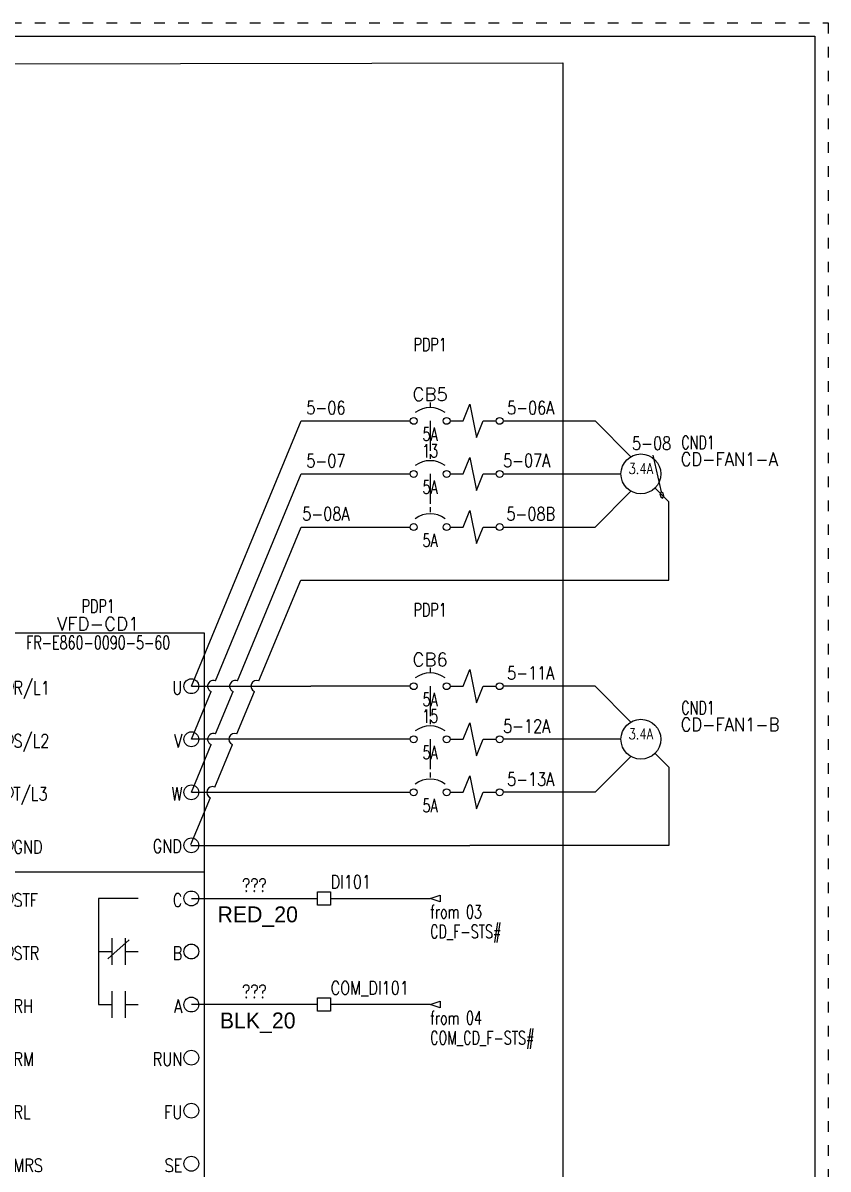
# Model space of a CAD drawing. Header units: inches. Extents: x 0 to 16.2, y 0 to 21.2.
# Drawn here: x 8.66 to 16.25, y 10.45 to 21.25 of the extents above; entities that cross this region are included whole.
import ezdxf
from ezdxf.enums import TextEntityAlignment as Align

# ---------------------------------------------------------------- set-up
doc = ezdxf.new("R2010")
doc.units = ezdxf.units.IN
doc.header["$MEASUREMENT"] = 0
doc.linetypes.add('DOT2', pattern=[0.125, 0, -0.125])
doc.linetypes.add('HIDDEN2', pattern=[0.1875, 0.125, -0.0625])
for name, color, linetype in [('BLK_20', 250, 'Continuous'), ('BRN_8', 46, 'Continuous'), ('DESC', 7, 'Continuous'), ('GRN_14', 76, 'Continuous'), ('LINK', 7, 'Continuous'), ('LOC', 8, 'Continuous'), ('MISC', 7, 'Continuous'), ('ORG_8', 30, 'Continuous'), ('RED_20', 1, 'Continuous'), ('SYMS', 7, 'Continuous'), ('TAGFIXED', 7, 'Continuous'), ('TAGS', 7, 'Continuous'), ('TERMS', 123, 'Continuous'), ('WIREFIXED', 7, 'Continuous'), ('WIRENO', 92, 'Continuous'), ('XREF', 7, 'Continuous'), ('YEL_8', 2, 'Continuous')]:
    doc.layers.add(name, color=color, linetype=linetype)
doc.layers.add('TITLEBLOCK_FRAME', color=7, linetype='DOT2', plot=False)
doc.styles.add('TB_BODY', font='arial.ttf')
doc.styles.add('WD', font='romans.shx')

# ---------------------------------------------------------------- blocks, each defined once
blk = doc.blocks.new('2026 XNNOV portrait EN')
at = {"color": 5}
for p, q in [((0, 21), (16, 21)), ((0, 21), (16, 21)), ((16, 21), (16, 0)), ((16, 21), (16, 0))]:
    blk.add_line(p, q, dxfattribs=at)
at = {"layer": 'TITLEBLOCK_FRAME'}
blk.add_lwpolyline([(-0.125, 21.125), (16.125, 21.125), (16.125, -0.125), (-0.125, -0.125)], close=True, dxfattribs=at)
blk.add_lwpolyline([(-0.125, 21.125), (16.125, 21.125), (16.125, -0.125), (-0.125, -0.125)], close=True, dxfattribs=at)
at = {"color": 7, "style": 'TB_BODY', "flags": 4}
for tag, p in [('N5', (7.597, 1.925)), ('N4', (7.597, 1.575)), ('N3', (7.597, 1.225)), ('N2', (7.597, 0.925)), ('N1', (7.597, 0.575)), ('PAGENO', (5.883, 0.167)), ('SHEETMAX', (6.824, 0.157))]:
    blk.add_attdef(tag, text='', height=0.14, dxfattribs=at).set_placement(p, align=Align.MIDDLE_CENTER)
for tag, height, p in [('DATE5', 0.14, (7.854, 1.925)), ('PAR5', 0.14, (9.104, 1.925)), ('DESCRIPTION5', 0.14, (9.661, 1.925)), ('TITLE1', 0.175, (0.091, 1.57)), ('DATE4', 0.14, (7.854, 1.575)), ('PAR4', 0.14, (9.104, 1.575)), ('DESCRIPTION4', 0.14, (9.661, 1.575)), ('AP.PAR', 0.14, (5.526, 1.365)), ('TITLE2', 0.175, (0.091, 1.306)), ('DATE3', 0.14, (7.854, 1.225)), ('PAR3', 0.14, (9.104, 1.225)), ('DESCRIPTION3', 0.14, (9.661, 1.225)), ('TITLE3', 0.175, (0.091, 1.041)), ('DATE2', 0.14, (7.854, 0.925)), ('PAR2', 0.14, (9.104, 0.925)), ('DESCRIPTION2', 0.14, (9.661, 0.925)), ('DESS.PAR', 0.14, (5.286, 0.642)), ('DATE1', 0.14, (7.854, 0.575)), ('PAR1', 0.14, (9.109, 0.575)), ('DESCRIPTION1', 0.14, (9.645, 0.575)), ('PRJCT', 0.14, (1.193, 0.167)), ('DATE', 0.14, (3.204, 0.179))]:
    blk.add_attdef(tag, text='', height=height, dxfattribs=at).set_placement(p, align=Align.MIDDLE_LEFT)
blk = doc.blocks.new('*U21')
blk.add_circle((0, 0), 0.0699)
blk = doc.blocks.new('*U22')
at = {"color": 0, "linetype": 'ByBlock', "lineweight": -2, "transparency": 16777216}
for p in [(0, 1.5), (0, 1), (0, 0.5), (0, 0)]:
    blk.add_blockref('*U21', p, dxfattribs=at)
blk = doc.blocks.new('*U23')
blk.add_circle((0, 0), 0.0699)
blk = doc.blocks.new('*U24')
at = {"color": 0, "linetype": 'ByBlock', "lineweight": -2, "transparency": 16777216}
for p in [(0, 1.5), (0, 1), (0, 0.5), (0, 0)]:
    blk.add_blockref('*U23', p, dxfattribs=at)
blk = doc.blocks.new('*U25')
blk.add_circle((0, 0), 0.0699)
blk = doc.blocks.new('*U26')
at = {"color": 0, "linetype": 'ByBlock', "lineweight": -2, "transparency": 16777216}
for p in [(0, 7), (0, 6.5), (0, 6), (0, 5.5), (0, 5), (0, 4.5), (0, 4), (0, 3.5), (0, 3), (0, 2.5), (0, 2), (0, 1.5), (0, 1), (0, 0.5), (0, 0)]:
    blk.add_blockref('*U25', p, dxfattribs=at)
blk = doc.blocks.new('*U27')
blk.add_circle((0, 0), 0.0699)
blk = doc.blocks.new('*U28')
at = {"color": 0, "linetype": 'ByBlock', "lineweight": -2, "transparency": 16777216}
for p in [(0, 1), (0, 0.5), (0, 0)]:
    blk.add_blockref('*U27', p, dxfattribs=at)
blk = doc.blocks.new('*U29')
blk.add_circle((0, 0), 0.0699)
blk = doc.blocks.new('*U30')
at = {"color": 0, "linetype": 'ByBlock', "lineweight": -2, "transparency": 16777216}
for p in [(0, 1), (0, 0.5), (0, 0)]:
    blk.add_blockref('*U29', p, dxfattribs=at)
blk = doc.blocks.new('*U31')
blk.add_circle((0, 0), 0.0699)
blk = doc.blocks.new('*U32')
at = {"color": 0, "linetype": 'ByBlock', "lineweight": -2, "transparency": 16777216}
for p in [(0, 0.5), (0, 0)]:
    blk.add_blockref('*U31', p, dxfattribs=at)
blk = doc.blocks.new('*U33')
blk.add_circle((0, 0), 0.0699)
blk = doc.blocks.new('*U34')
at = {"color": 0, "linetype": 'ByBlock', "lineweight": -2, "transparency": 16777216}
for p in [(0, 0.5), (0, 0)]:
    blk.add_blockref('*U33', p, dxfattribs=at)
blk = doc.blocks.new('*U35')
blk.add_circle((0, 0), 0.0699)
blk = doc.blocks.new('*U36')
at = {"color": 0, "linetype": 'ByBlock', "lineweight": -2, "transparency": 16777216}
for p in [(0, 0.5), (0, 0)]:
    blk.add_blockref('*U35', p, dxfattribs=at)
blk = doc.blocks.new('HDV1_FR-E860')
for p, q in [((0, -2.25), (2, -2.25)), ((1.375, -2.5), (1, -2.5)), ((1, -2.5), (1, -3.5)), ((1.289, -2.889), (1.088, -3.068)), ((1.125, -2.875), (1.125, -3.125)), ((1.25, -2.875), (1.25, -3.125)), ((1, -3), (1.125, -3)), ((1.25, -3), (1.375, -3)), ((1.125, -3.375), (1.125, -3.625)), ((1.25, -3.375), (1.25, -3.625)), ((1, -3.5), (1.125, -3.5)), ((1.25, -3.5), (1.375, -3.5))]:
    blk.add_line(p, q)
blk.add_lwpolyline([(0, -10), (2, -10), (2, 0), (0, 0)], close=True)
for name, p in [('*U22', (0.125, -2)), ('*U24', (1.875, -2)), ('*U26', (0.125, -9.5)), ('*U28', (1.875, -3.5)), ('*U30', (1.875, -5)), ('*U32', (1.875, -6.5)), ('*U34', (1.875, -8)), ('*U36', (1.875, -9.5))]:
    blk.add_blockref(name, p)
at = {"style": 'WD', "width": 0.7}
for tag, p in [('LOC', (0.997, 0.192)), ('INST', (1.983, 0.01)), ('XREF', (2.301, 0.004)), ('DESC1', (0.997, -0.152))]:
    blk.add_attdef(tag, text='', height=0.125, dxfattribs=at).set_placement(p, align=Align.CENTER)
at = {"style": 'WD'}
blk.add_attdef('TAG1', text='', height=0.125, dxfattribs=at).set_placement((0.997, 0.025), align=Align.CENTER)
at = {"style": 'WD', "flags": 9}
for tag in ['ASSYCODE', 'MFG', 'CAT']:
    blk.add_attdef(tag, text='', height=0.01, dxfattribs=at).set_placement((0, 0), align=Align.CENTER)
at = {"style": 'WD'}
for tag, p, height, flags in [('FAMILY', (0, 0), 0.01, 9), ('X4TERM01', (0.125, -0.5), 0.005, 1), ('X1TERM20', (1.875, -0.5), 0.005, 1), ('X4TERM02', (0.125, -1), 0.005, 1), ('X1TERM21', (1.875, -1), 0.005, 1), ('X4TERM03', (0.125, -1.5), 0.005, 1), ('X1TERM22', (1.875, -1.5), 0.005, 1), ('X4TERM04', (0.125, -2), 0.005, 1), ('X1TERM23', (1.87, -1.992), 0.005, 1), ('X4TERM05', (0.125, -2.5), 0.005, 1), ('X1TERM24', (1.875, -2.5), 0.005, 1), ('X4TERM06', (0.125, -3), 0.005, 1), ('X1TERM25', (1.875, -3), 0.005, 1), ('X4TERM07', (0.125, -3.5), 0.005, 1), ('X1TERM26', (1.875, -3.5), 0.005, 1), ('X4TERM08', (0.125, -4), 0.005, 1), ('X1TERM27', (1.875, -4), 0.005, 1), ('X4TERM09', (0.125, -4.5), 0.005, 1), ('X1TERM28', (1.875, -4.5), 0.005, 1), ('X4TERM10', (0.125, -5), 0.005, 1), ('X1TERM29', (1.875, -5), 0.005, 1), ('X4TERM11', (0.125, -5.5), 0.005, 1), ('X4TERM12', (0.125, -6), 0.005, 1), ('X1TERM30', (1.875, -6), 0.005, 1), ('X4TERM13', (0.125, -6.5), 0.005, 1), ('X1TERM31', (1.875, -6.5), 0.005, 1), ('X4TERM14', (0.125, -7), 0.005, 1), ('X4TERM15', (0.125, -7.5), 0.005, 1), ('X1TERM32', (1.875, -7.5), 0.005, 1), ('X4TERM16', (0.125, -8), 0.005, 1), ('X1TERM33', (1.875, -8), 0.005, 1), ('X4TERM17', (0.125, -8.5), 0.005, 1), ('X4TERM18', (0.125, -9), 0.005, 1), ('X1TERM34', (1.875, -9), 0.005, 1), ('X4TERM19', (0.125, -9.5), 0.005, 1), ('X1TERM35', (1.875, -9.5), 0.005, 1)]:
    blk.add_attdef(tag, p, '', height=height, dxfattribs=dict(at, flags=flags))
at = {"style": 'WD', "width": 0.8}
for tag, p in [('R/L1', (0.198, -0.515)), ('TERM02', (0.198, -1.015)), ('TERM03', (0.198, -1.515)), ('TERM04', (0.198, -2.015)), ('TERM05', (0.198, -2.515)), ('TERM06', (0.198, -3.015)), ('TERM07', (0.198, -3.515)), ('TERM08', (0.198, -4.015)), ('TERM09', (0.198, -4.515)), ('TERM10', (0.198, -5.015)), ('TERM11', (0.198, -5.515)), ('TERM12', (0.198, -6.015)), ('TERM13', (0.198, -6.515)), ('TERM14', (0.198, -7.015)), ('TERM15', (0.198, -7.515)), ('10(+5V)', (0.198, -8.015)), ('TERM17', (0.198, -8.515)), ('TERM18', (0.198, -9.015)), ('TERM19', (0.198, -9.515))]:
    blk.add_attdef(tag, text='', height=0.125, dxfattribs=at).set_placement(p, align=Align.MIDDLE_LEFT)
for tag, p in [('TERM20', (1.79, -0.515)), ('TERM21', (1.79, -1.015)), ('TERM22', (1.79, -1.515)), ('TERM23', (1.785, -2.007)), ('TERM24', (1.79, -2.515)), ('TERM25', (1.79, -3.015)), ('TERM26', (1.79, -3.515)), ('TERM27', (1.79, -4.015)), ('TERM28', (1.79, -4.515)), ('TERM29', (1.79, -5.015)), ('TERM30', (1.79, -6.015)), ('TERM31', (1.79, -6.515)), ('TERM32', (1.79, -7.515)), ('TERM33', (1.79, -8.015)), ('TERM34', (1.79, -9.015)), ('TERM35', (1.79, -9.515))]:
    blk.add_attdef(tag, text='', height=0.125, dxfattribs=at).set_placement(p, align=Align.MIDDLE_RIGHT)
blk = doc.blocks.new('HMO13')
blk.add_circle((0, 0), 0.188)
at = {"style": 'WD'}
for tag, p, width in [('INST', (0.381, 0.403), 0.7), ('LOC', (0.381, 0.234), 0.7), ('TAG1', (0.375, 0.077), 0.9), ('DESC1', (0.376, -0.079), 0.9), ('DESC2', (0.376, -0.235), 0.9), ('DESC3', (0.376, -0.391), 0.9), ('RATING3', (0.375, -0.548), 0.8), ('RATING4', (0.375, -0.704), 0.8), ('WDTAGALT', (0.375, -0.875), 0.7)]:
    blk.add_attdef(tag, p, '', height=0.125, dxfattribs=dict(at, width=width))
at = {"style": 'WD', "flags": 1}
for tag, p in [('X0TERM01', (-0.094, 0.162)), ('X4TERM02', (-0.188, 0)), ('X0TERM03', (-0.094, -0.162)), ('X0TERM04', (0.133, -0.133))]:
    blk.add_attdef(tag, p, '', height=0.0125, dxfattribs=at)
at = {"linetype": 'Continuous', "style": 'WD', "flags": 9}
blk.add_attdef('ASSYCODE', text='', height=0.01, dxfattribs=at).set_placement((0, 0.125), align=Align.CENTER)
at = {"style": 'WD', "flags": 9}
blk.add_attdef('FAMILY', text='', height=0.01, dxfattribs=at).set_placement((-0.005, 0.17), align=Align.CENTER)
at = {"linetype": 'Continuous', "style": 'WD', "flags": 1}
for tag, p in [('MFG', (0, 0.14)), ('CAT', (0, 0.159))]:
    blk.add_attdef(tag, text='', height=0.01, dxfattribs=at).set_placement(p, align=Align.MIDDLE)
at = {"style": 'WD', "width": 0.8}
blk.add_attdef('RATING1', text='', height=0.1, dxfattribs=at).set_placement((0, 0), align=Align.CENTER)
blk.add_attdef('RATING2', text='', height=0.1, dxfattribs=at).set_placement((0, -0.031), align=Align.TOP_CENTER)
blk = doc.blocks.new('HT0001')
for p, q in [((-0.062, 0.062), (0.062, 0.062)), ((-0.062, -0.062), (-0.062, 0.062)), ((0.062, 0.062), (0.062, -0.062)), ((0.062, -0.062), (-0.062, -0.062))]:
    blk.add_line(p, q)
at = {"style": 'WD'}
for tag, p, width in [('INST', (0.062, 0.42), 0.7), ('LOC', (0.062, 0.25), 0.7), ('DESC1', (0.05, -0.385), 0.8)]:
    blk.add_attdef(tag, p, '', height=0.125, dxfattribs=dict(at, width=width))
at = {"linetype": 'Continuous', "style": 'WD'}
for tag, p, height, width, flags in [('TERM01', (0.062, 0.094), 0.125, 0.8, 8), ('TAGSTRIP', (0.05, -0.229), 0.125, 0.9, 8), ('CAT', (0.213, -0.406), 0.109, 0.8, 1), ('DESC2', (0.05, -0.541), 0.125, 0.8, 8), ('DESC3', (0.05, -0.698), 0.125, 0.8, 8)]:
    blk.add_attdef(tag, p, '', height=height, dxfattribs=dict(at, width=width, flags=flags))
at = {"style": 'WD', "flags": 1}
for tag, p, height in [('X4TERM01', (-0.062, 0), 0.0125), ('X4TERMDESC01', (-0.055, -0.023), 0.025), ('X2TERMDESC01', (-0.006, 0.029), 0.025), ('STRIPSEQ', (0, 0), 0.00125), ('X2TERM01', (0, 0.062), 0.0125), ('X2PIN01', (0.033, 0.084), 0.0125), ('X1TERMDESC01', (0.039, 0.007), 0.025), ('X1TERM01', (0.062, 0), 0.0125), ('X1PIN01', (0.087, 0.016), 0.0125), ('X4PIN01', (-0.114, -0.038), 0.0125), ('LINKTERM', (0, -0.002), 0.00125), ('X8TERM01', (0, -0.062), 0.0125), ('X8TERMDESC01', (0, -0.054), 0.025), ('X8PIN01', (0.026, -0.096), 0.0125)]:
    blk.add_attdef(tag, p, '', height=height, dxfattribs=at)
at = {"linetype": 'Continuous', "style": 'WD', "width": 0.8, "flags": 1}
blk.add_attdef('MFG', text='', height=0.109, dxfattribs=at).set_placement((0.088, -0.406), align=Align.RIGHT)
at = {"style": 'WD', "width": 0.7, "flags": 1}
blk.add_attdef('ASSYCODE', (0.062, -0.281), '', height=0.01, dxfattribs=at)
blk = doc.blocks.new('HA1D1')
blk.add_lwpolyline([(0.094, 0), (0.094, -0.031), (0, 0), (0.094, 0.031), (0.094, 0)])
at = {"style": 'WD', "width": 0.8, "flags": 8}
blk.add_attdef('WIRENO', (0, 0.094), '', height=0.125, dxfattribs=at)
at = {"style": 'WD', "flags": 1}
for tag, p in [('SIGCODE', (-0.02, 0.047)), ('X4TERM01', (0, 0))]:
    blk.add_attdef(tag, p, '', height=0.01, dxfattribs=at)
at = {"style": 'WD', "width": 0.7}
for tag, p in [('XREF', (0, -0.188)), ('DESC1', (0, -0.375))]:
    blk.add_attdef(tag, p, '', height=0.125, dxfattribs=at)
blk = doc.blocks.new('HCB11M')
for p, q in [((0, 0.173), (0, 0.126)), ((0.312, 0), (0.375, 0.156)), ((0.375, 0.156), (0.438, -0.156)), ((0.188, 0), (0.312, 0)), ((0.438, -0.156), (0.5, 0)), ((0.5, 0), (0.623, 0))]:
    blk.add_line(p, q)
for centre in [(-0.155, 0), (0.155, 0), (0.655, 0)]:
    blk.add_circle(centre, 0.0322)
blk.add_arc((0, -0.109), 0.234, 53.1301, 126.8699)
at = {"style": 'WD', "width": 0.7}
for tag, p in [('INST', (0, 0.826)), ('LOC', (0, 0.656)), ('DESC1', (0, 0.5)), ('DESC2', (0, 0.344)), ('RATING1', (0, -0.188)), ('XREF', (0, -0.344))]:
    blk.add_attdef(tag, text='', height=0.125, dxfattribs=at).set_placement(p, align=Align.CENTER)
at = {"style": 'WD'}
blk.add_attdef('TAG1', text='', height=0.125, dxfattribs=at).set_placement((0, 0.188), align=Align.CENTER)
for tag, p, height, flags in [('X2LINK', (0, 0.219), 0.01, 1), ('FAMILY', (0.205, 0.152), 0.01, 9), ('CONTACT', (0.205, 0.131), 0.01, 9), ('X4TERM01', (-0.188, 0), 0.0125, 1), ('X8LINK', (0, 0), 0.01, 1), ('X1TERM02', (0.688, 0), 0.0125, 1)]:
    blk.add_attdef(tag, p, '', height=height, dxfattribs=dict(at, flags=flags))
at = {"linetype": 'Continuous', "style": 'WD', "flags": 9}
for tag, p in [('CAT', (0.23, 0.108)), ('ASSYCODE', (0.232, 0.071)), ('MFG', (0.228, 0.089))]:
    blk.add_attdef(tag, text='', height=0.01, dxfattribs=at).set_placement(p, align=Align.CENTER)
at = {"linetype": 'Continuous', "style": 'WD', "flags": 8}
blk.add_attdef('TERM01', text='', height=0.125, dxfattribs=at).set_placement((-0.25, -0.031), align=Align.TOP_RIGHT)
blk.add_attdef('TERM02', text='', height=0.125, dxfattribs=at).set_placement((0.75, -0.031), align=Align.TOP_LEFT)
blk = doc.blocks.new('HCB21M')
at = {"linetype": 'HIDDEN2'}
blk.add_line((0, 0.187), (0, 0.141), dxfattribs=at)
for p, q in [((0.312, 0), (0.375, 0.156)), ((0.375, 0.156), (0.438, -0.156)), ((0.188, 0), (0.312, 0)), ((0.438, -0.156), (0.5, 0)), ((0.5, 0), (0.623, 0))]:
    blk.add_line(p, q)
for centre in [(-0.155, 0), (0.155, 0), (0.655, 0)]:
    blk.add_circle(centre, 0.0322)
blk.add_arc((0, -0.109), 0.234, 53.1301, 126.8699)
at = {"style": 'WD', "width": 0.7}
for tag, p in [('INST', (0, 0.863)), ('LOC', (0, 0.693)), ('DESC1', (0, 0.537)), ('DESC2', (0, 0.38)), ('RATING1', (0, -0.188)), ('XREF', (0, -0.344))]:
    blk.add_attdef(tag, text='', height=0.125, dxfattribs=at).set_placement(p, align=Align.CENTER)
at = {"style": 'WD'}
blk.add_attdef('TAG2', text='', height=0.125, dxfattribs=at).set_placement((0, 0.224), align=Align.CENTER)
for tag, p, height, flags in [('X2LINK', (0, 0.219), 0.01, 1), ('FAMILY', (0.054, 0.183), 0.01, 9), ('CONTACT', (0.054, 0.161), 0.01, 9), ('X4TERM01', (-0.188, 0), 0.0125, 1), ('X8LINK', (0, 0), 0.01, 1), ('X1TERM02', (0.688, 0), 0.0125, 1)]:
    blk.add_attdef(tag, p, '', height=height, dxfattribs=dict(at, flags=flags))
at = {"linetype": 'Continuous', "style": 'WD', "flags": 8}
blk.add_attdef('TERM01', text='', height=0.125, dxfattribs=at).set_placement((-0.25, -0.031), align=Align.TOP_RIGHT)
blk.add_attdef('TERM02', text='', height=0.125, dxfattribs=at).set_placement((0.75, -0.031), align=Align.TOP_LEFT)
blk = doc.blocks.new('WD_WNH')
at = {"linetype": 'Continuous', "style": 'WD', "width": 0.8}
blk.add_attdef('WIRENO', text='', height=0.125, dxfattribs=at).set_placement((0, 0.062), align=Align.CENTER)
at = {"style": 'WD', "flags": 1}
for tag, p in [('W01USER', (0, 0.078)), ('W02USER', (0, 0.07)), ('W03USER', (0, 0.062)), ('W04USER', (0, 0.055)), ('W05USER', (0, 0.047)), ('W06USER', (0, 0.039)), ('W07USER', (0, 0.031)), ('W08USER', (0, 0.023)), ('W09USER', (0, 0.016)), ('W10USER', (0, 0.008))]:
    blk.add_attdef(tag, text='', height=0.005, dxfattribs=at).set_placement(p, align=Align.CENTER)

msp = doc.modelspace()

# ---------------------------------------------------------------- linework, layer by layer
at = {"layer": 'BLK_20'}
for p, q in [((11.438, 12), (10.25, 12)), ((12.5, 12), (11.562, 12))]:
    msp.add_line(p, q, dxfattribs=at)
at = {"layer": 'BRN_8'}
for p, q in [((10.25, 15), (11.286, 17.5)), ((11.286, 17.5), (11.75, 17.5)), ((11.75, 17.5), (12.312, 17.5)), ((13.187, 17.5), (14.055, 17.5)), ((14.392, 17.162), (14.055, 17.5)), ((10.25, 15), (11.375, 15)), ((12.312, 15), (11.375, 15)), ((14.055, 15), (13.187, 15)), ((14.392, 14.662), (14.055, 15))]:
    msp.add_line(p, q, dxfattribs=at)
at = {"layer": 'GRN_14'}
for p, q in [((14.619, 16.867), (14.75, 16.736)), ((14.75, 16), (14.75, 16.736)), ((10.886, 15.05), (11.28, 16)), ((11.28, 16), (14.75, 16)), ((10.678, 14.55), (10.844, 14.95)), ((10.47, 14.05), (10.636, 14.45)), ((14.619, 14.367), (14.75, 14.236)), ((14.75, 14.236), (14.75, 13.5)), ((10.245, 13.508), (10.429, 13.95)), ((10.245, 13.5), (12.875, 13.5)), ((14.75, 13.5), (12.875, 13.5))]:
    msp.add_line(p, q, dxfattribs=at)
for centre in [(10.865, 15), (10.657, 14.5), (10.449, 14)]:
    msp.add_arc(centre, 0.0541, 67.4371, 247.4371, dxfattribs=at)
at = {"layer": 'LINK'}
for points in [[(12.5, 17.5), (12.5, 17.219)], [(12.5, 17), (12.5, 16.719)], [(12.5, 15), (12.5, 14.719)], [(12.5, 14.5), (12.5, 14.219)]]:
    msp.add_lwpolyline(points, dxfattribs=at)
at = {"layer": 'ORG_8'}
for p, q in [((10.478, 15.05), (11.286, 17)), ((11.286, 17), (11.75, 17)), ((11.75, 17), (12.312, 17)), ((13.187, 17), (14.299, 17)), ((10.25, 14.5), (10.436, 14.95)), ((11.875, 14.5), (10.25, 14.5)), ((12.312, 14.5), (11.875, 14.5)), ((14.299, 14.5), (13.187, 14.5))]:
    msp.add_line(p, q, dxfattribs=at)
msp.add_arc((10.457, 15), 0.0541, 67.5, 247.5, dxfattribs=at)
at = {"layer": 'RED_20'}
for p, q in [((10.25, 13), (11.438, 13)), ((11.562, 13), (12.5, 13))]:
    msp.add_line(p, q, dxfattribs=at)
at = {"layer": 'WIREFIXED'}
msp.add_lwpolyline([(1.143, 20.851), (13.75, 20.875), (13.75, 2.875), (1.143, 2.905)], close=True, dxfattribs=at)
at = {"layer": 'WIRENO'}
msp.add_lwpolyline([(14.598, 17.178), (14.677, 16.832), (14.666, 16.813), (14.673, 16.783), (14.691, 16.771), (14.703, 16.79), (14.696, 16.82), (14.687, 16.826)], dxfattribs=at)
at = {"layer": 'YEL_8'}
for p, q in [((14.392, 16.838), (14.055, 16.5)), ((10.685, 15.05), (11.286, 16.5)), ((11.286, 16.5), (11.75, 16.5)), ((11.75, 16.5), (12.312, 16.5)), ((13.187, 16.5), (14.055, 16.5)), ((10.478, 14.55), (10.644, 14.95)), ((10.25, 14), (10.436, 14.45)), ((14.392, 14.338), (14.055, 14)), ((10.25, 14), (12.312, 14)), ((14.055, 14), (13.187, 14))]:
    msp.add_line(p, q, dxfattribs=at)
for centre in [(10.664, 15), (10.457, 14.5)]:
    msp.add_arc(centre, 0.0541, 67.5, 247.5, dxfattribs=at)

# ---------------------------------------------------------------- block references
msp.add_blockref('2026 XNNOV portrait EN', (0.125, 0.125))
at = {"layer": 'SYMS'}
ref = msp.add_blockref('HCB11M', (12.5, 17.5), dxfattribs=at)
ref.add_attrib('RATING1', '5A', dxfattribs={"layer": 'MISC', "height": 0.125, "style": 'WD', "width": 0.7}).set_placement((12.5, 17.312), align=Align.CENTER)
ref.add_attrib('XREF', '13', dxfattribs={"layer": 'XREF', "height": 0.125, "style": 'WD', "width": 0.7}).set_placement((12.5, 17.156), align=Align.CENTER)
ref.add_attrib('LOC', 'PDP1', dxfattribs={"layer": 'LOC', "height": 0.125, "style": 'WD', "width": 0.7}).set_placement((12.5, 18.156), align=Align.CENTER)
ref.add_attrib('TAG1', 'CB5', dxfattribs={"layer": 'TAGS', "height": 0.125, "style": 'WD'}).set_placement((12.5, 17.688), align=Align.CENTER)
ref = msp.add_blockref('HMO13', (14.486, 17), dxfattribs=at)
ref.add_attrib('RATING1', '3.4A', dxfattribs={"layer": 'MISC', "height": 0.1, "style": 'WD', "width": 0.8}).set_placement((14.486, 17), align=Align.CENTER)
ref.add_attrib('LOC', 'CND1', (14.867, 17.234), dxfattribs={"layer": 'LOC', "height": 0.125, "style": 'WD', "width": 0.7})
ref.add_attrib('TAG1F', 'CD-FAN1-A', (14.861, 17.077), dxfattribs={"layer": 'TAGFIXED', "height": 0.125, "style": 'WD', "width": 0.9})
ref = msp.add_blockref('HCB21M', (12.5, 17), dxfattribs=at)
ref.add_attrib('RATING1', '5A', dxfattribs={"layer": 'MISC', "height": 0.125, "style": 'WD', "width": 0.7}).set_placement((12.5, 16.813), align=Align.CENTER)
ref = msp.add_blockref('HCB21M', (12.5, 16.5), dxfattribs=at)
ref.add_attrib('RATING1', '5A', dxfattribs={"layer": 'MISC', "height": 0.125, "style": 'WD', "width": 0.7}).set_placement((12.5, 16.312), align=Align.CENTER)
ref = msp.add_blockref('HDV1_FR-E860', (8.375, 15.5), dxfattribs=at)
ref.add_attrib('TAG1F', 'VFD-CD1', dxfattribs={"layer": 'TAGFIXED', "height": 0.125, "style": 'WD'}).set_placement((9.372, 15.525), align=Align.CENTER)
ref.add_attrib('DESC1', 'FR-E860-0090-5-60', dxfattribs={"layer": 'DESC', "height": 0.125, "style": 'WD', "width": 0.7}).set_placement((9.372, 15.348), align=Align.CENTER)
ref.add_attrib('LOC', 'PDP1', dxfattribs={"layer": 'LOC', "height": 0.125, "style": 'WD', "width": 0.7}).set_placement((9.372, 15.692), align=Align.CENTER)
ref.add_attrib('R/L1', 'R/L1', dxfattribs={"layer": 'MISC', "height": 0.125, "style": 'WD', "width": 0.8}).set_placement((8.573, 14.985), align=Align.MIDDLE_LEFT)
ref.add_attrib('TERM02', 'S/L2', dxfattribs={"layer": 'TERMS', "height": 0.125, "style": 'WD', "width": 0.8}).set_placement((8.573, 14.485), align=Align.MIDDLE_LEFT)
ref.add_attrib('TERM03', 'T/L3', dxfattribs={"layer": 'TERMS', "height": 0.125, "style": 'WD', "width": 0.8}).set_placement((8.573, 13.985), align=Align.MIDDLE_LEFT)
ref.add_attrib('TERM04', 'GND', dxfattribs={"layer": 'TERMS', "height": 0.125, "style": 'WD', "width": 0.8}).set_placement((8.573, 13.485), align=Align.MIDDLE_LEFT)
ref.add_attrib('TERM05', 'STF', dxfattribs={"layer": 'TERMS', "height": 0.125, "style": 'WD', "width": 0.8}).set_placement((8.573, 12.985), align=Align.MIDDLE_LEFT)
ref.add_attrib('TERM06', 'STR', dxfattribs={"layer": 'TERMS', "height": 0.125, "style": 'WD', "width": 0.8}).set_placement((8.573, 12.485), align=Align.MIDDLE_LEFT)
ref.add_attrib('TERM07', 'RH', dxfattribs={"layer": 'TERMS', "height": 0.125, "style": 'WD', "width": 0.8}).set_placement((8.573, 11.985), align=Align.MIDDLE_LEFT)
ref.add_attrib('TERM08', 'RM', dxfattribs={"layer": 'TERMS', "height": 0.125, "style": 'WD', "width": 0.8}).set_placement((8.573, 11.485), align=Align.MIDDLE_LEFT)
ref.add_attrib('TERM09', 'RL', dxfattribs={"layer": 'TERMS', "height": 0.125, "style": 'WD', "width": 0.8}).set_placement((8.573, 10.985), align=Align.MIDDLE_LEFT)
ref.add_attrib('TERM10', 'MRS', dxfattribs={"layer": 'TERMS', "height": 0.125, "style": 'WD', "width": 0.8}).set_placement((8.573, 10.485), align=Align.MIDDLE_LEFT)
ref.add_attrib('TERM11', 'RES', dxfattribs={"layer": 'TERMS', "height": 0.125, "style": 'WD', "width": 0.8}).set_placement((8.573, 9.985), align=Align.MIDDLE_LEFT)
ref.add_attrib('TERM12', 'SD', dxfattribs={"layer": 'TERMS', "height": 0.125, "style": 'WD', "width": 0.8}).set_placement((8.573, 9.485), align=Align.MIDDLE_LEFT)
ref.add_attrib('TERM13', 'PC', dxfattribs={"layer": 'TERMS', "height": 0.125, "style": 'WD', "width": 0.8}).set_placement((8.573, 8.985), align=Align.MIDDLE_LEFT)
ref.add_attrib('TERM14', 'S1', dxfattribs={"layer": 'TERMS', "height": 0.125, "style": 'WD', "width": 0.8}).set_placement((8.573, 8.485), align=Align.MIDDLE_LEFT)
ref.add_attrib('TERM15', 'S2', dxfattribs={"layer": 'TERMS', "height": 0.125, "style": 'WD', "width": 0.8}).set_placement((8.573, 7.985), align=Align.MIDDLE_LEFT)
ref.add_attrib('10(+5V)', '10(+5V)', dxfattribs={"layer": 'MISC', "height": 0.125, "style": 'WD', "width": 0.8}).set_placement((8.573, 7.485), align=Align.MIDDLE_LEFT)
ref.add_attrib('TERM17', '2', dxfattribs={"layer": 'TERMS', "height": 0.125, "style": 'WD', "width": 0.8}).set_placement((8.573, 6.985), align=Align.MIDDLE_LEFT)
ref.add_attrib('TERM18', '5', dxfattribs={"layer": 'TERMS', "height": 0.125, "style": 'WD', "width": 0.8}).set_placement((8.573, 6.485), align=Align.MIDDLE_LEFT)
ref.add_attrib('TERM19', '4', dxfattribs={"layer": 'TERMS', "height": 0.125, "style": 'WD', "width": 0.8}).set_placement((8.573, 5.985), align=Align.MIDDLE_LEFT)
ref.add_attrib('TERM20', 'U', dxfattribs={"layer": 'TERMS', "height": 0.125, "style": 'WD', "width": 0.8}).set_placement((10.165, 14.985), align=Align.MIDDLE_RIGHT)
ref.add_attrib('TERM21', 'V', dxfattribs={"layer": 'TERMS', "height": 0.125, "style": 'WD', "width": 0.8}).set_placement((10.165, 14.485), align=Align.MIDDLE_RIGHT)
ref.add_attrib('TERM22', 'W', dxfattribs={"layer": 'TERMS', "height": 0.125, "style": 'WD', "width": 0.8}).set_placement((10.165, 13.985), align=Align.MIDDLE_RIGHT)
ref.add_attrib('TERM23', 'GND', dxfattribs={"layer": 'TERMS', "height": 0.125, "style": 'WD', "width": 0.8}).set_placement((10.16, 13.493), align=Align.MIDDLE_RIGHT)
ref.add_attrib('TERM24', 'C', dxfattribs={"layer": 'TERMS', "height": 0.125, "style": 'WD', "width": 0.8}).set_placement((10.165, 12.985), align=Align.MIDDLE_RIGHT)
ref.add_attrib('TERM25', 'B', dxfattribs={"layer": 'TERMS', "height": 0.125, "style": 'WD', "width": 0.8}).set_placement((10.165, 12.485), align=Align.MIDDLE_RIGHT)
ref.add_attrib('TERM26', 'A', dxfattribs={"layer": 'TERMS', "height": 0.125, "style": 'WD', "width": 0.8}).set_placement((10.165, 11.985), align=Align.MIDDLE_RIGHT)
ref.add_attrib('TERM27', 'RUN', dxfattribs={"layer": 'TERMS', "height": 0.125, "style": 'WD', "width": 0.8}).set_placement((10.165, 11.485), align=Align.MIDDLE_RIGHT)
ref.add_attrib('TERM28', 'FU', dxfattribs={"layer": 'TERMS', "height": 0.125, "style": 'WD', "width": 0.8}).set_placement((10.165, 10.985), align=Align.MIDDLE_RIGHT)
ref.add_attrib('TERM29', 'SE', dxfattribs={"layer": 'TERMS', "height": 0.125, "style": 'WD', "width": 0.8}).set_placement((10.165, 10.485), align=Align.MIDDLE_RIGHT)
ref.add_attrib('TERM30', 'SO', dxfattribs={"layer": 'TERMS', "height": 0.125, "style": 'WD', "width": 0.8}).set_placement((10.165, 9.485), align=Align.MIDDLE_RIGHT)
ref.add_attrib('TERM31', 'SOC', dxfattribs={"layer": 'TERMS', "height": 0.125, "style": 'WD', "width": 0.8}).set_placement((10.165, 8.985), align=Align.MIDDLE_RIGHT)
ref.add_attrib('TERM32', 'FM', dxfattribs={"layer": 'TERMS', "height": 0.125, "style": 'WD', "width": 0.8}).set_placement((10.165, 7.985), align=Align.MIDDLE_RIGHT)
ref.add_attrib('TERM33', 'SD', dxfattribs={"layer": 'TERMS', "height": 0.125, "style": 'WD', "width": 0.8}).set_placement((10.165, 7.485), align=Align.MIDDLE_RIGHT)
ref.add_attrib('TERM34', 'AM', dxfattribs={"layer": 'TERMS', "height": 0.125, "style": 'WD', "width": 0.8}).set_placement((10.165, 6.485), align=Align.MIDDLE_RIGHT)
ref.add_attrib('TERM35', '5', dxfattribs={"layer": 'TERMS', "height": 0.125, "style": 'WD', "width": 0.8}).set_placement((10.165, 5.985), align=Align.MIDDLE_RIGHT)
ref = msp.add_blockref('HCB11M', (12.5, 15), dxfattribs=at)
ref.add_attrib('RATING1', '5A', dxfattribs={"layer": 'MISC', "height": 0.125, "style": 'WD', "width": 0.7}).set_placement((12.5, 14.812), align=Align.CENTER)
ref.add_attrib('XREF', '15', dxfattribs={"layer": 'XREF', "height": 0.125, "style": 'WD', "width": 0.7}).set_placement((12.5, 14.656), align=Align.CENTER)
ref.add_attrib('LOC', 'PDP1', dxfattribs={"layer": 'LOC', "height": 0.125, "style": 'WD', "width": 0.7}).set_placement((12.5, 15.656), align=Align.CENTER)
ref.add_attrib('TAG1', 'CB6', dxfattribs={"layer": 'TAGS', "height": 0.125, "style": 'WD'}).set_placement((12.5, 15.188), align=Align.CENTER)
ref = msp.add_blockref('HMO13', (14.486, 14.5), dxfattribs=at)
ref.add_attrib('RATING1', '3.4A', dxfattribs={"layer": 'MISC', "height": 0.1, "style": 'WD', "width": 0.8}).set_placement((14.486, 14.5), align=Align.CENTER)
ref.add_attrib('LOC', 'CND1', (14.867, 14.734), dxfattribs={"layer": 'LOC', "height": 0.125, "style": 'WD', "width": 0.7})
ref.add_attrib('TAG1F', 'CD-FAN1-B', (14.861, 14.577), dxfattribs={"layer": 'TAGFIXED', "height": 0.125, "style": 'WD', "width": 0.9})
ref = msp.add_blockref('HCB21M', (12.5, 14.5), dxfattribs=at)
ref.add_attrib('RATING1', '5A', dxfattribs={"layer": 'MISC', "height": 0.125, "style": 'WD', "width": 0.7}).set_placement((12.5, 14.312), align=Align.CENTER)
ref = msp.add_blockref('HCB21M', (12.5, 14), dxfattribs=at)
ref.add_attrib('RATING1', '5A', dxfattribs={"layer": 'MISC', "height": 0.125, "style": 'WD', "width": 0.7}).set_placement((12.5, 13.812), align=Align.CENTER)
ref = msp.add_blockref('HT0001', (11.5, 13), dxfattribs=at)
ref.add_attrib('TERM01', 'DI101', (11.562, 13.094), dxfattribs={"layer": 'TERMS', "linetype": 'Continuous', "height": 0.125, "style": 'WD', "width": 0.8, "flags": 8})
ref = msp.add_blockref('HA1D1', (12.5, 13), dxfattribs=at)
ref.add_attrib('DESC1', 'CD_F-STS#', (12.5, 12.625), dxfattribs={"layer": 'DESC', "height": 0.125, "style": 'WD', "width": 0.7})
ref.add_attrib('XREF', 'from 03', (12.5, 12.812), dxfattribs={"layer": 'XREF', "height": 0.125, "style": 'WD', "width": 0.7})
ref = msp.add_blockref('HT0001', (11.5, 12), dxfattribs=at)
ref.add_attrib('TERM01', 'COM_DI101', (11.562, 12.094), dxfattribs={"layer": 'TERMS', "linetype": 'Continuous', "height": 0.125, "style": 'WD', "width": 0.8, "flags": 8})
ref = msp.add_blockref('HA1D1', (12.5, 12), dxfattribs=at)
ref.add_attrib('DESC1', 'COM_CD_F-STS#', (12.5, 11.625), dxfattribs={"layer": 'DESC', "height": 0.125, "style": 'WD', "width": 0.7})
ref.add_attrib('XREF', 'from 04', (12.5, 11.812), dxfattribs={"layer": 'XREF', "height": 0.125, "style": 'WD', "width": 0.7})
at = {"layer": 'WIRENO'}
ref = msp.add_blockref('WD_WNH', (11.518, 17.5), dxfattribs=at)
ref.add_attrib('WIRENO', '5-06', dxfattribs={"linetype": 'Continuous', "height": 0.125, "style": 'WD', "width": 0.8}).set_placement((11.518, 17.562), align=Align.CENTER)
ref = msp.add_blockref('WD_WNH', (13.448, 17.5), dxfattribs=at)
ref.add_attrib('WIRENO', '5-06A', dxfattribs={"linetype": 'Continuous', "height": 0.125, "style": 'WD', "width": 0.8}).set_placement((13.448, 17.562), align=Align.CENTER)
ref = msp.add_blockref('WD_WNH', (14.684, 16.802), dxfattribs=at)
ref.add_attrib('WIRENO', '5-08', dxfattribs={"linetype": 'Continuous', "height": 0.125, "style": 'WD', "width": 0.8}).set_placement((14.587, 17.226), align=Align.CENTER)
ref = msp.add_blockref('WD_WNH', (11.518, 17), dxfattribs=at)
ref.add_attrib('WIRENO', '5-07', dxfattribs={"linetype": 'Continuous', "height": 0.125, "style": 'WD', "width": 0.8}).set_placement((11.518, 17.062), align=Align.CENTER)
ref = msp.add_blockref('WD_WNH', (13.41, 17), dxfattribs=at)
ref.add_attrib('WIRENO', '5-07A', dxfattribs={"linetype": 'Continuous', "height": 0.125, "style": 'WD', "width": 0.8}).set_placement((13.41, 17.063), align=Align.CENTER)
ref = msp.add_blockref('WD_WNH', (11.518, 16.5), dxfattribs=at)
ref.add_attrib('WIRENO', '5-08A', dxfattribs={"linetype": 'Continuous', "height": 0.125, "style": 'WD', "width": 0.8}).set_placement((11.518, 16.562), align=Align.CENTER)
ref = msp.add_blockref('WD_WNH', (13.448, 16.5), dxfattribs=at)
ref.add_attrib('WIRENO', '5-08B', dxfattribs={"linetype": 'Continuous', "height": 0.125, "style": 'WD', "width": 0.8}).set_placement((13.448, 16.562), align=Align.CENTER)
ref = msp.add_blockref('WD_WNH', (13.448, 15), dxfattribs=at)
ref.add_attrib('WIRENO', '5-11A', dxfattribs={"linetype": 'Continuous', "height": 0.125, "style": 'WD', "width": 0.8}).set_placement((13.448, 15.062), align=Align.CENTER)
ref = msp.add_blockref('WD_WNH', (13.41, 14.5), dxfattribs=at)
ref.add_attrib('WIRENO', '5-12A', dxfattribs={"linetype": 'Continuous', "height": 0.125, "style": 'WD', "width": 0.8}).set_placement((13.41, 14.562), align=Align.CENTER)
ref = msp.add_blockref('WD_WNH', (13.448, 14), dxfattribs=at)
ref.add_attrib('WIRENO', '5-13A', dxfattribs={"linetype": 'Continuous', "height": 0.125, "style": 'WD', "width": 0.8}).set_placement((13.448, 14.062), align=Align.CENTER)
ref = msp.add_blockref('WD_WNH', (10.844, 13), dxfattribs=at)
ref.add_attrib('WIRENO', '???', dxfattribs={"linetype": 'Continuous', "height": 0.125, "style": 'WD', "width": 0.8}).set_placement((10.844, 13.062), align=Align.CENTER)
ref = msp.add_blockref('WD_WNH', (10.844, 12), dxfattribs=at)
ref.add_attrib('WIRENO', '???', dxfattribs={"linetype": 'Continuous', "height": 0.125, "style": 'WD', "width": 0.8}).set_placement((10.844, 12.062), align=Align.CENTER)

# ---------------------------------------------------------------- texts
at = {"layer": 'MISC', "char_height": 0.15, "attachment_point": 2}
for s, insert in [('\\W1.00;RED_20', (10.875, 12.925)), ('\\W1.00;BLK_20', (10.875, 11.925))]:
    msp.add_mtext(s, dxfattribs=dict(at, insert=insert))

doc.saveas('drawing.dxf')
